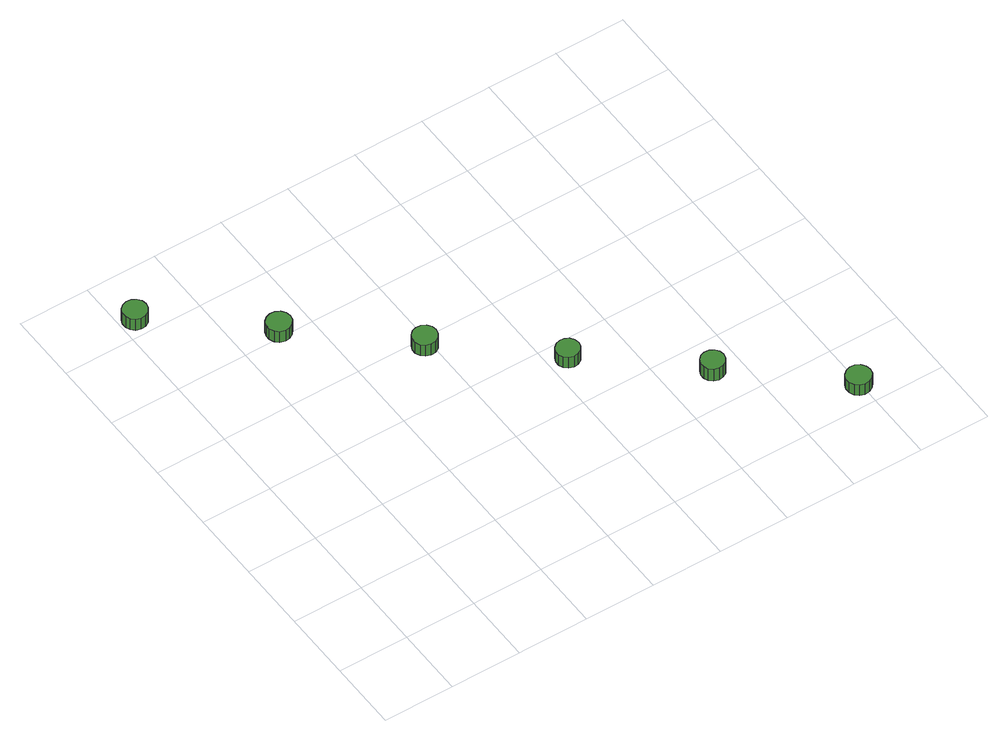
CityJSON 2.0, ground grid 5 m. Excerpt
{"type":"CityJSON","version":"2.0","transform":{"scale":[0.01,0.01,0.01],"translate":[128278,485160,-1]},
"CityObjects":{
"tree1":{"type":"SolitaryVegetationObject","attributes":{"function":"something"},"geometry":[{"type":"MultiSurface","lod":"1","boundaries":[[[0,1,2,3,4,5,6,7,8,9,10,11,12,13,14]],[[15,16,17,18,19,20,21,22,23,24,25,26,27,28,29]],[[0,29,28,1]],[[1,28,27,2]],[[2,27,26,3]],[[3,26,25,4]],[[4,25,24,5]],[[5,24,23,6]],[[6,23,22,7]],[[7,22,21,8]],[[8,21,20,9]],[[9,20,19,10]],[[10,19,18,11]],[[11,18,17,12]],[[12,17,16,13]],[[13,16,15,14]],[[14,15,29,0]]]}]},
"tree2":{"type":"SolitaryVegetationObject","attributes":{"function":"something"},"geometry":[{"type":"MultiSurface","lod":"1","boundaries":[[[30,31,32,33,34,35,36,37,38,39,40,41,42,43,44]],[[45,46,47,48,49,50,51,52,53,54,55,56,57,58,59]],[[30,59,58,31]],[[31,58,57,32]],[[32,57,56,33]],[[33,56,55,34]],[[34,55,54,35]],[[35,54,53,36]],[[36,53,52,37]],[[37,52,51,38]],[[38,51,50,39]],[[39,50,49,40]],[[40,49,48,41]],[[41,48,47,42]],[[42,47,46,43]],[[43,46,45,44]],[[44,45,59,30]]]}]},
"tree3":{"type":"SolitaryVegetationObject","attributes":{"function":"something"},"geometry":[{"type":"MultiSurface","lod":"1","boundaries":[[[60,61,62,63,64,65,66,67,68,69,70,71,72,73,74]],[[75,76,77,78,79,80,81,82,83,84,85,86,87,88,89]],[[60,89,88,61]],[[61,88,87,62]],[[62,87,86,63]],[[63,86,85,64]],[[64,85,84,65]],[[65,84,83,66]],[[66,83,82,67]],[[67,82,81,68]],[[68,81,80,69]],[[69,80,79,70]],[[70,79,78,71]],[[71,78,77,72]],[[72,77,76,73]],[[73,76,75,74]],[[74,75,89,60]]]}]},
"tree4":{"type":"SolitaryVegetationObject","attributes":{"function":"something"},"geometry":[{"type":"MultiSurface","lod":"1","boundaries":[[[90,91,92,93,94,95,96,97,98,99,100,101,102,103,104]],[[105,106,107,108,109,110,111,112,113,114,115,116,117,118,119]],[[90,119,118,91]],[[91,118,117,92]],[[92,117,116,93]],[[93,116,115,94]],[[94,115,114,95]],[[95,114,113,96]],[[96,113,112,97]],[[97,112,111,98]],[[98,111,110,99]],[[99,110,109,100]],[[100,109,108,101]],[[101,108,107,102]],[[102,107,106,103]],[[103,106,105,104]],[[104,105,119,90]]]}]},
"tree5":{"type":"SolitaryVegetationObject","attributes":{"function":"something"},"geometry":[{"type":"MultiSurface","lod":"1","boundaries":[[[120,121,122,123,124,125,126,127,128,129,130,131,132,133,134]],[[135,136,137,138,139,140,141,142,143,144,145,146,147,148,149]],[[120,149,148,121]],[[121,148,147,122]],[[122,147,146,123]],[[123,146,145,124]],[[124,145,144,125]],[[125,144,143,126]],[[126,143,142,127]],[[127,142,141,128]],[[128,141,140,129]],[[129,140,139,130]],[[130,139,138,131]],[[131,138,137,132]],[[132,137,136,133]],[[133,136,135,134]],[[134,135,149,120]]]}]},
"tree6":{"type":"SolitaryVegetationObject","attributes":{"function":"something"},"geometry":[{"type":"MultiSurface","lod":"1","boundaries":[[[150,151,152,153,154,155,156,157,158,159,160,161,162,163,164]],[[165,166,167,168,169,170,171,172,173,174,175,176,177,178,179]],[[150,179,178,151]],[[151,178,177,152]],[[152,177,176,153]],[[153,176,175,154]],[[154,175,174,155]],[[155,174,173,156]],[[156,173,172,157]],[[157,172,171,158]],[[158,171,170,159]],[[159,170,169,160]],[[160,169,168,161]],[[161,168,167,162]],[[162,167,166,163]],[[163,166,165,164]],[[164,165,179,150]]]}]}
},
"vertices":[
[188,3128,187],[181,3163,187],[160,3191,187],[130,3209,187],[95,3212,187],[61,3201,187],[35,3178,187],[21,3146,187],[21,3110,187],[35,3078,187],[61,3055,187],[95,3044,187],[130,3048,187],[160,3065,187],[181,3094,187],[181,3094,88],[160,3065,88],[130,3048,88],[95,3044,88],[61,3055,88],[35,3078,88],[21,3110,88],[21,3146,88],[35,3178,88],[61,3201,88],[95,3212,88],[130,3209,88],[160,3191,88],[181,3163,88],[188,3128,88],
[868,2546,185],[861,2581,185],[839,2610,185],[808,2628,185],[773,2631,185],[739,2620,185],[712,2596,185],[698,2564,185],[698,2528,185],[712,2495,185],[739,2471,185],[773,2460,185],[808,2464,185],[839,2482,185],[861,2511,185],[861,2511,88],[839,2482,88],[808,2464,88],[773,2460,88],[739,2471,88],[712,2495,88],[698,2528,88],[698,2564,88],[712,2596,88],[739,2620,88],[773,2631,88],[808,2628,88],[839,2610,88],[861,2581,88],[868,2546,88],
[1545,1941,188],[1538,1976,188],[1517,2005,188],[1486,2022,188],[1451,2026,188],[1417,2015,188],[1391,1991,188],[1377,1959,188],[1377,1924,188],[1391,1891,188],[1417,1868,188],[1451,1857,188],[1486,1860,188],[1517,1878,188],[1538,1907,188],[1538,1907,89],[1517,1878,89],[1486,1860,89],[1451,1857,89],[1417,1868,89],[1391,1891,89],[1377,1924,89],[1377,1959,89],[1391,1991,89],[1417,2015,89],[1451,2026,89],[1486,2022,89],[1517,2005,89],[1538,1976,89],[1545,1941,89],
[2212,1359,186],[2205,1392,186],[2185,1419,186],[2156,1436,186],[2123,1439,186],[2091,1429,186],[2066,1406,186],[2052,1376,186],[2052,1342,186],[2066,1312,186],[2091,1289,186],[2123,1279,186],[2156,1282,186],[2185,1299,186],[2205,1326,186],[2205,1326,89],[2185,1299,89],[2156,1282,89],[2123,1279,89],[2091,1289,89],[2066,1312,89],[2052,1342,89],[2052,1376,89],[2066,1406,89],[2091,1429,89],[2123,1439,89],[2156,1436,89],[2185,1419,89],[2205,1392,89],[2212,1359,89],
[2891,766,197],[2884,799,197],[2864,827,197],[2835,844,197],[2801,847,197],[2768,837,197],[2743,814,197],[2729,783,197],[2729,749,197],[2743,718,197],[2768,695,197],[2801,684,197],[2835,688,197],[2864,705,197],[2884,732,197],[2884,732,90],[2864,705,90],[2835,688,90],[2801,684,90],[2768,695,90],[2743,718,90],[2729,749,90],[2729,783,90],[2743,814,90],[2768,837,90],[2801,847,90],[2835,844,90],[2864,827,90],[2884,799,90],[2891,766,90],
[3574,161,186],[3566,196,186],[3545,226,186],[3514,244,186],[3478,247,186],[3444,236,186],[3417,212,186],[3403,179,186],[3403,143,186],[3417,110,186],[3444,86,186],[3478,75,186],[3514,79,186],[3545,97,186],[3566,126,186],[3566,126,91],[3545,97,91],[3514,79,91],[3478,75,91],[3444,86,91],[3417,110,91],[3403,143,91],[3403,179,91],[3417,212,91],[3444,236,91],[3478,247,91],[3514,244,91],[3545,226,91],[3566,196,91],[3574,161,91]
]}
